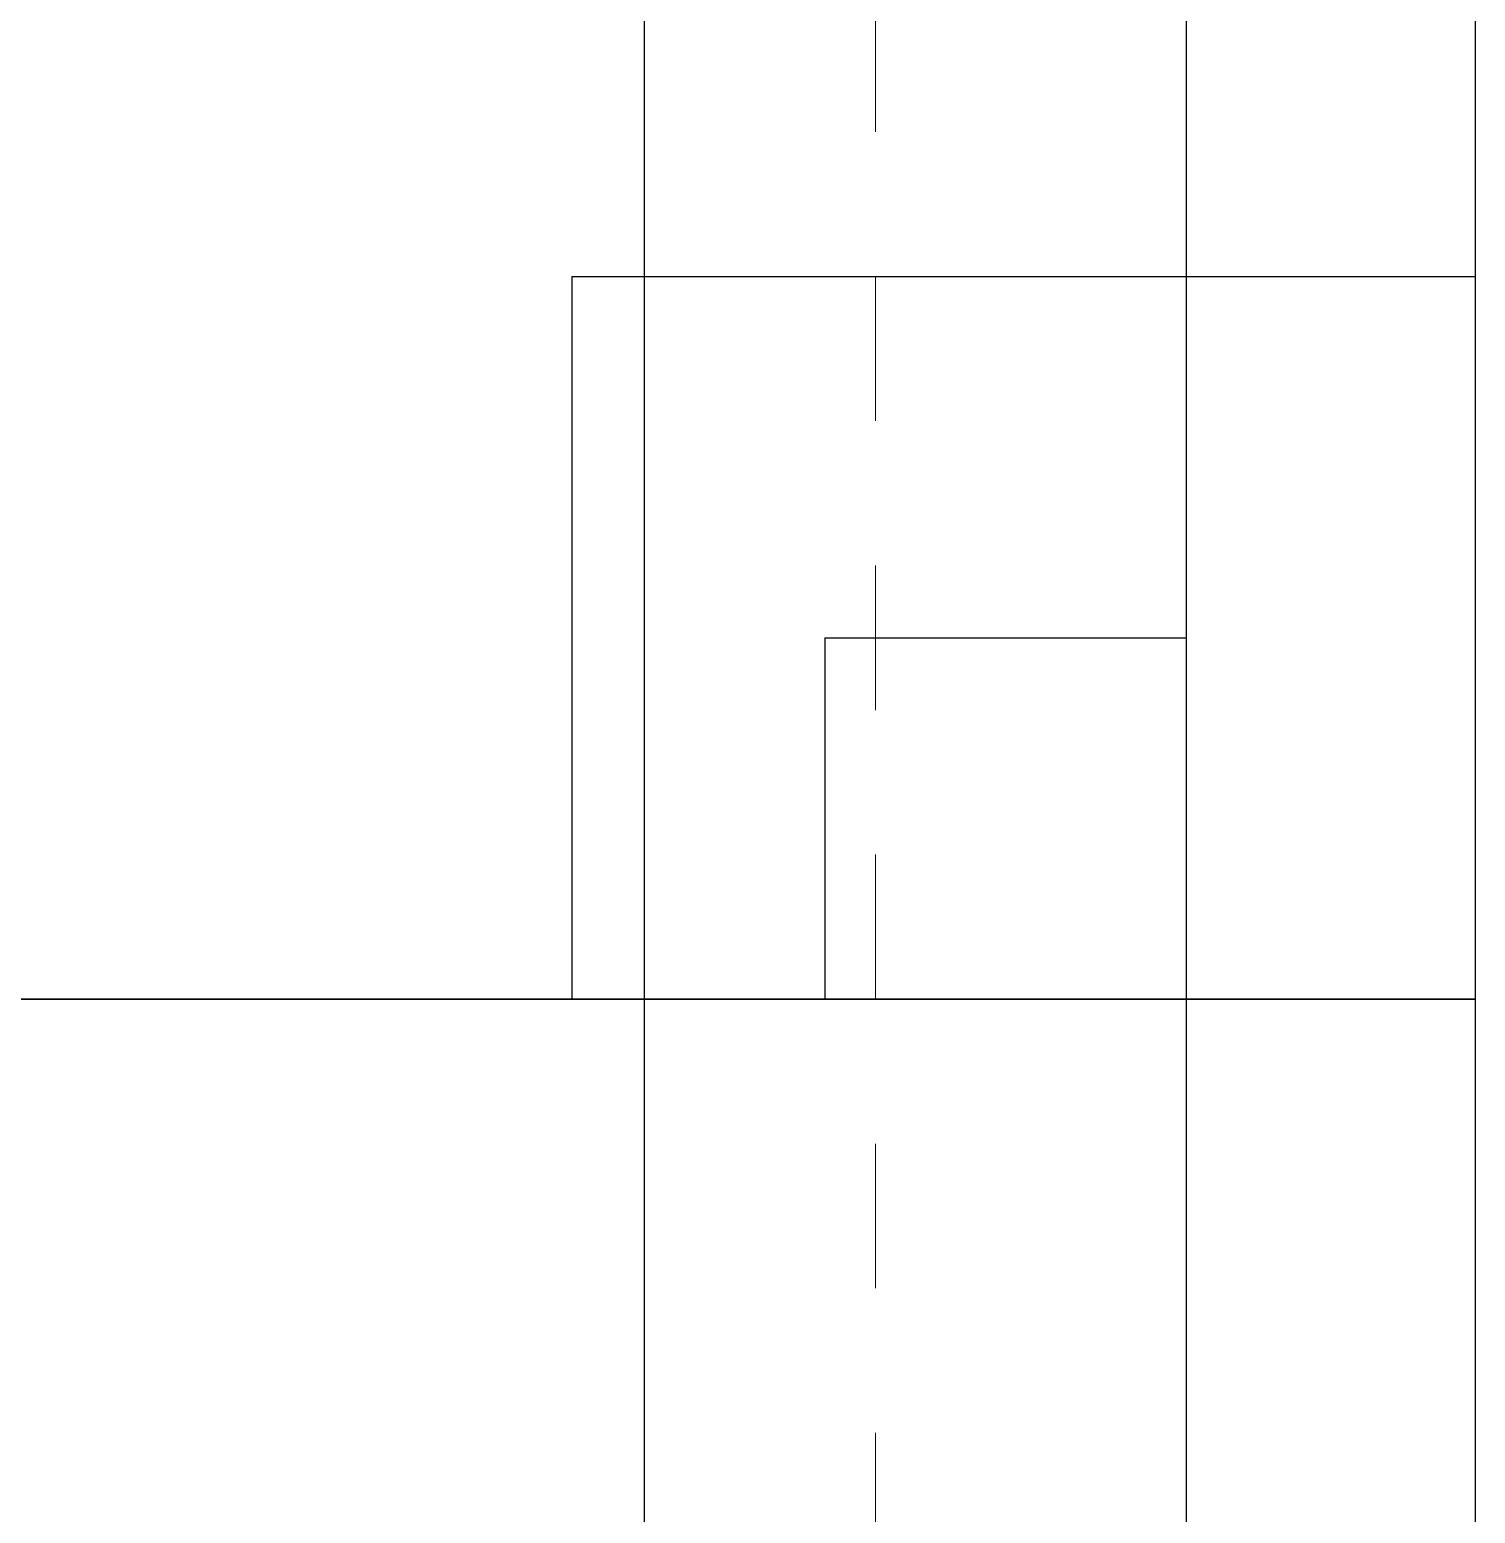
# Model space of a CAD drawing. Header units: inches. Extents: x -91.9 to -8.9, y 167.2 to 248.9.
# Drawn here: x -65.57 to -64.57, y 197.788 to 198.814 of the extents above; entities that cross this region are included whole.
import ezdxf

# ---------------------------------------------------------------- set-up
doc = ezdxf.new("R2010")
doc.units = ezdxf.units.IN
doc.header["$MEASUREMENT"] = 0
doc.linetypes.add('DASHED2', pattern=[0.375, 0.25, -0.125])
doc.linetypes.add('HIDDEN', pattern=[0.375, 0.25, -0.125])
doc.layers.add('A2 Hatch', color=8, linetype='Continuous', lineweight=9)

msp = doc.modelspace()

# ---------------------------------------------------------------- linework, layer by layer
at = {"color": 1}
for p, q in [((-65.1454, 210.6437), (-65.1454, 198.1437)), ((-64.5704, 210.6437), (-64.5704, 198.1437)), ((-64.7704, 210.3937), (-64.7704, 198.1437)), ((-65.1954, 198.6437), (-65.1954, 198.1437)), ((-65.1954, 198.6437), (-64.5704, 198.6437)), ((-65.1954, 198.6437), (-65.1954, 198.1437)), ((-65.1954, 198.6437), (-64.5704, 198.6437)), ((-65.1954, 198.6437), (-65.1954, 198.1437)), ((-65.1954, 198.6437), (-64.5704, 198.6437)), ((-65.1954, 198.6437), (-65.1954, 198.1437)), ((-65.1954, 198.6437), (-64.5704, 198.6437)), ((-65.1954, 198.6437), (-65.1954, 198.1437)), ((-65.1954, 198.6437), (-64.5704, 198.6437)), ((-65.1954, 198.6437), (-65.1954, 198.1437)), ((-65.1954, 198.6437), (-64.5704, 198.6437)), ((-65.1954, 198.6437), (-65.1954, 198.1437)), ((-65.1954, 198.6437), (-64.5704, 198.6437)), ((-65.1954, 198.6437), (-65.1954, 198.1437)), ((-65.1954, 198.6437), (-64.5704, 198.6437)), ((-65.1954, 198.6437), (-65.1954, 198.1437)), ((-65.1954, 198.6437), (-64.5704, 198.6437)), ((-65.1954, 198.6437), (-65.1954, 198.1437)), ((-65.1954, 198.6437), (-64.5704, 198.6437)), ((-65.1954, 198.6437), (-65.1954, 198.1437)), ((-65.1954, 198.6437), (-64.5704, 198.6437)), ((-65.1954, 198.6437), (-65.1954, 198.1437)), ((-65.1954, 198.6437), (-64.5704, 198.6437)), ((-65.1954, 198.6437), (-65.1954, 198.1437)), ((-65.1954, 198.6437), (-64.5704, 198.6437)), ((-65.1954, 198.6437), (-65.1954, 198.1437)), ((-65.1954, 198.6437), (-64.5704, 198.6437)), ((-65.1954, 198.6437), (-65.1954, 198.1437)), ((-65.1954, 198.6437), (-64.5704, 198.6437)), ((-65.1954, 198.6437), (-65.1954, 198.1437)), ((-65.1954, 198.6437), (-64.5704, 198.6437)), ((-65.1954, 198.6437), (-65.1954, 198.1437)), ((-65.1954, 198.6437), (-64.5704, 198.6437)), ((-65.1954, 198.6437), (-65.1954, 198.1437)), ((-65.1954, 198.6437), (-64.5704, 198.6437)), ((-65.1954, 198.6437), (-65.1954, 198.1437)), ((-65.1954, 198.6437), (-64.5704, 198.6437)), ((-65.1954, 198.6437), (-65.1954, 198.1437)), ((-65.1954, 198.6437), (-64.5704, 198.6437)), ((-65.1954, 198.6437), (-65.1954, 198.1437)), ((-65.1954, 198.6437), (-64.5704, 198.6437)), ((-65.1954, 198.6437), (-65.1954, 198.1437)), ((-65.1954, 198.6437), (-64.5704, 198.6437)), ((-65.1954, 198.6437), (-65.1954, 198.1437)), ((-65.1954, 198.6437), (-64.5704, 198.6437)), ((-65.1954, 198.6437), (-65.1954, 198.1437)), ((-65.1954, 198.6437), (-64.5704, 198.6437)), ((-65.1954, 198.6437), (-65.1954, 198.1437)), ((-65.1954, 198.6437), (-64.5704, 198.6437)), ((-65.1954, 198.6437), (-65.1954, 198.1437)), ((-65.1954, 198.6437), (-64.5704, 198.6437)), ((-65.1954, 198.6437), (-65.1954, 198.1437)), ((-65.1954, 198.6437), (-64.5704, 198.6437)), ((-65.1954, 198.6437), (-65.1954, 198.1437)), ((-65.1954, 198.6437), (-64.5704, 198.6437)), ((-65.1954, 198.6437), (-65.1954, 198.1437)), ((-65.1954, 198.6437), (-64.5704, 198.6437)), ((-65.1954, 198.6437), (-65.1954, 198.1437)), ((-65.1954, 198.6437), (-64.5704, 198.6437)), ((-65.1954, 198.6437), (-65.1954, 198.1437)), ((-65.1954, 198.6437), (-64.5704, 198.6437)), ((-65.1954, 198.6437), (-65.1954, 198.1437)), ((-65.1954, 198.6437), (-64.5704, 198.6437)), ((-65.1954, 198.6437), (-65.1954, 198.1437)), ((-65.1954, 198.6437), (-64.5704, 198.6437)), ((-65.1954, 198.6437), (-65.1954, 198.1437)), ((-65.1954, 198.6437), (-64.5704, 198.6437)), ((-65.1954, 198.6437), (-65.1954, 198.1437)), ((-65.1954, 198.6437), (-64.5704, 198.6437)), ((-65.1954, 198.6437), (-65.1954, 198.1437)), ((-65.1954, 198.6437), (-64.5704, 198.6437)), ((-65.1954, 198.6437), (-65.1954, 198.1437)), ((-65.1954, 198.6437), (-64.5704, 198.6437)), ((-65.1954, 198.6437), (-65.1954, 198.1437)), ((-65.1954, 198.6437), (-64.5704, 198.6437)), ((-65.1954, 198.6437), (-65.1954, 198.1437)), ((-65.1954, 198.6437), (-64.5704, 198.6437)), ((-65.1954, 198.6437), (-65.1954, 198.1437)), ((-65.1954, 198.6437), (-64.5704, 198.6437)), ((-65.1954, 198.6437), (-65.1954, 198.1437)), ((-65.1954, 198.6437), (-64.5704, 198.6437)), ((-65.1954, 198.6437), (-65.1954, 198.1437)), ((-65.1954, 198.6437), (-64.5704, 198.6437)), ((-65.1954, 198.6437), (-65.1954, 198.1437)), ((-65.1954, 198.6437), (-64.5704, 198.6437)), ((-65.1954, 198.6437), (-65.1954, 198.1437)), ((-65.1954, 198.6437), (-64.5704, 198.6437)), ((-65.1954, 198.6437), (-65.1954, 198.1437)), ((-65.1954, 198.6437), (-64.5704, 198.6437)), ((-65.1954, 198.6437), (-65.1954, 198.1437)), ((-65.1954, 198.6437), (-64.5704, 198.6437)), ((-65.1954, 198.6437), (-65.1954, 198.1437)), ((-65.1954, 198.6437), (-64.5704, 198.6437)), ((-65.1954, 198.6437), (-65.1954, 198.1437)), ((-65.1954, 198.6437), (-64.5704, 198.6437)), ((-65.1954, 198.6437), (-65.1954, 198.1437)), ((-65.1954, 198.6437), (-64.5704, 198.6437)), ((-65.1954, 198.6437), (-65.1954, 198.1437)), ((-65.1954, 198.6437), (-64.5704, 198.6437)), ((-65.1954, 198.6437), (-65.1954, 198.1437)), ((-65.1954, 198.6437), (-64.5704, 198.6437)), ((-65.1954, 198.6437), (-65.1954, 198.1437)), ((-65.1954, 198.6437), (-64.5704, 198.6437)), ((-65.1954, 198.6437), (-65.1954, 198.1437)), ((-65.1954, 198.6437), (-64.5704, 198.6437)), ((-65.1954, 198.6437), (-65.1954, 198.1437)), ((-65.1954, 198.6437), (-64.5704, 198.6437)), ((-65.1954, 198.6437), (-65.1954, 198.1437)), ((-65.1954, 198.6437), (-64.5704, 198.6437)), ((-65.1954, 198.6437), (-65.1954, 198.1437)), ((-65.1954, 198.6437), (-64.5704, 198.6437)), ((-65.1954, 198.6437), (-65.1954, 198.1437)), ((-65.1954, 198.6437), (-64.5704, 198.6437)), ((-65.1954, 198.6437), (-65.1954, 198.1437)), ((-65.1954, 198.6437), (-64.5704, 198.6437)), ((-65.1954, 198.6437), (-65.1954, 198.1437)), ((-65.1954, 198.6437), (-64.5704, 198.6437)), ((-65.1954, 198.6437), (-65.1954, 198.1437)), ((-65.1954, 198.6437), (-64.5704, 198.6437)), ((-65.1954, 198.6437), (-65.1954, 198.1437)), ((-65.1954, 198.6437), (-64.5704, 198.6437)), ((-65.1954, 198.6437), (-65.1954, 198.1437)), ((-65.1954, 198.6437), (-64.5704, 198.6437)), ((-65.1954, 198.6437), (-65.1954, 198.1437)), ((-65.1954, 198.6437), (-64.5704, 198.6437)), ((-65.1954, 198.6437), (-65.1954, 198.1437)), ((-65.1954, 198.6437), (-64.5704, 198.6437)), ((-65.1454, 198.6437), (-65.1454, 187.238)), ((-64.5704, 198.6437), (-64.5704, 187.433)), ((-65.0204, 198.3937), (-65.0204, 198.1437)), ((-65.0204, 198.3937), (-64.7704, 198.3937)), ((-65.0204, 198.3937), (-65.0204, 198.1437)), ((-65.0204, 198.3937), (-64.7704, 198.3937)), ((-65.0204, 198.3937), (-65.0204, 198.1437)), ((-65.0204, 198.3937), (-64.7704, 198.3937)), ((-65.0204, 198.3937), (-65.0204, 198.1437)), ((-65.0204, 198.3937), (-64.7704, 198.3937)), ((-65.0204, 198.3937), (-65.0204, 198.1437)), ((-65.0204, 198.3937), (-64.7704, 198.3937)), ((-65.0204, 198.3937), (-65.0204, 198.1437)), ((-65.0204, 198.3937), (-64.7704, 198.3937)), ((-65.0204, 198.3937), (-65.0204, 198.1437)), ((-65.0204, 198.3937), (-64.7704, 198.3937)), ((-65.0204, 198.3937), (-65.0204, 198.1437)), ((-65.0204, 198.3937), (-64.7704, 198.3937)), ((-65.0204, 198.3937), (-65.0204, 198.1437)), ((-65.0204, 198.3937), (-64.7704, 198.3937)), ((-65.0204, 198.3937), (-65.0204, 198.1437)), ((-65.0204, 198.3937), (-64.7704, 198.3937)), ((-65.0204, 198.3937), (-65.0204, 198.1437)), ((-65.0204, 198.3937), (-64.7704, 198.3937)), ((-65.0204, 198.3937), (-65.0204, 198.1437)), ((-65.0204, 198.3937), (-64.7704, 198.3937)), ((-65.0204, 198.3937), (-65.0204, 198.1437)), ((-65.0204, 198.3937), (-64.7704, 198.3937)), ((-65.0204, 198.3937), (-65.0204, 198.1437)), ((-65.0204, 198.3937), (-64.7704, 198.3937)), ((-65.0204, 198.3937), (-65.0204, 198.1437)), ((-65.0204, 198.3937), (-64.7704, 198.3937)), ((-65.0204, 198.3937), (-65.0204, 198.1437)), ((-65.0204, 198.3937), (-64.7704, 198.3937)), ((-65.0204, 198.3937), (-65.0204, 198.1437)), ((-65.0204, 198.3937), (-64.7704, 198.3937)), ((-65.0204, 198.3937), (-65.0204, 198.1437)), ((-65.0204, 198.3937), (-64.7704, 198.3937)), ((-65.0204, 198.3937), (-65.0204, 198.1437)), ((-65.0204, 198.3937), (-64.7704, 198.3937)), ((-65.0204, 198.3937), (-65.0204, 198.1437)), ((-65.0204, 198.3937), (-64.7704, 198.3937)), ((-65.0204, 198.3937), (-65.0204, 198.1437)), ((-65.0204, 198.3937), (-64.7704, 198.3937)), ((-65.0204, 198.3937), (-65.0204, 198.1437)), ((-65.0204, 198.3937), (-64.7704, 198.3937)), ((-65.0204, 198.3937), (-65.0204, 198.1437)), ((-65.0204, 198.3937), (-64.7704, 198.3937)), ((-65.0204, 198.3937), (-65.0204, 198.1437)), ((-65.0204, 198.3937), (-64.7704, 198.3937)), ((-65.0204, 198.3937), (-65.0204, 198.1437)), ((-65.0204, 198.3937), (-64.7704, 198.3937)), ((-65.0204, 198.3937), (-65.0204, 198.1437)), ((-65.0204, 198.3937), (-64.7704, 198.3937)), ((-65.0204, 198.3937), (-65.0204, 198.1437)), ((-65.0204, 198.3937), (-64.7704, 198.3937)), ((-65.0204, 198.3937), (-65.0204, 198.1437)), ((-65.0204, 198.3937), (-64.7704, 198.3937)), ((-65.0204, 198.3937), (-65.0204, 198.1437)), ((-65.0204, 198.3937), (-64.7704, 198.3937)), ((-65.0204, 198.3937), (-65.0204, 198.1437)), ((-65.0204, 198.3937), (-64.7704, 198.3937)), ((-65.0204, 198.3937), (-65.0204, 198.1437)), ((-65.0204, 198.3937), (-64.7704, 198.3937)), ((-65.0204, 198.3937), (-65.0204, 198.1437)), ((-65.0204, 198.3937), (-64.7704, 198.3937)), ((-65.0204, 198.3937), (-65.0204, 198.1437)), ((-65.0204, 198.3937), (-64.7704, 198.3937)), ((-65.0204, 198.3937), (-65.0204, 198.1437)), ((-65.0204, 198.3937), (-64.7704, 198.3937)), ((-65.0204, 198.3937), (-65.0204, 198.1437)), ((-65.0204, 198.3937), (-64.7704, 198.3937)), ((-65.0204, 198.3937), (-65.0204, 198.1437)), ((-65.0204, 198.3937), (-64.7704, 198.3937)), ((-65.0204, 198.3937), (-65.0204, 198.1437)), ((-65.0204, 198.3937), (-64.7704, 198.3937)), ((-65.0204, 198.3937), (-65.0204, 198.1437)), ((-65.0204, 198.3937), (-64.7704, 198.3937)), ((-65.0204, 198.3937), (-65.0204, 198.1437)), ((-65.0204, 198.3937), (-64.7704, 198.3937)), ((-65.0204, 198.3937), (-65.0204, 198.1437)), ((-65.0204, 198.3937), (-64.7704, 198.3937)), ((-65.0204, 198.3937), (-65.0204, 198.1437)), ((-65.0204, 198.3937), (-64.7704, 198.3937)), ((-65.0204, 198.3937), (-65.0204, 198.1437)), ((-65.0204, 198.3937), (-64.7704, 198.3937)), ((-65.0204, 198.3937), (-65.0204, 198.1437)), ((-65.0204, 198.3937), (-64.7704, 198.3937)), ((-65.0204, 198.3937), (-65.0204, 198.1437)), ((-65.0204, 198.3937), (-64.7704, 198.3937)), ((-65.0204, 198.3937), (-65.0204, 198.1437)), ((-65.0204, 198.3937), (-64.7704, 198.3937)), ((-65.0204, 198.3937), (-65.0204, 198.1437)), ((-65.0204, 198.3937), (-64.7704, 198.3937)), ((-65.0204, 198.3937), (-65.0204, 198.1437)), ((-65.0204, 198.3937), (-64.7704, 198.3937)), ((-65.0204, 198.3937), (-65.0204, 198.1437)), ((-65.0204, 198.3937), (-64.7704, 198.3937)), ((-65.0204, 198.3937), (-65.0204, 198.1437)), ((-65.0204, 198.3937), (-64.7704, 198.3937)), ((-65.0204, 198.3937), (-65.0204, 198.1437)), ((-65.0204, 198.3937), (-64.7704, 198.3937)), ((-65.0204, 198.3937), (-65.0204, 198.1437)), ((-65.0204, 198.3937), (-64.7704, 198.3937)), ((-65.0204, 198.3937), (-65.0204, 198.1437)), ((-65.0204, 198.3937), (-64.7704, 198.3937)), ((-65.0204, 198.3937), (-65.0204, 198.1437)), ((-65.0204, 198.3937), (-64.7704, 198.3937)), ((-65.0204, 198.3937), (-65.0204, 198.1437)), ((-65.0204, 198.3937), (-64.7704, 198.3937)), ((-65.0204, 198.3937), (-65.0204, 198.1437)), ((-65.0204, 198.3937), (-64.7704, 198.3937)), ((-65.0204, 198.3937), (-65.0204, 198.1437)), ((-65.0204, 198.3937), (-64.7704, 198.3937)), ((-65.0204, 198.3937), (-65.0204, 198.1437)), ((-65.0204, 198.3937), (-64.7704, 198.3937)), ((-65.0204, 198.3937), (-65.0204, 198.1437)), ((-65.0204, 198.3937), (-64.7704, 198.3937)), ((-65.0204, 198.3937), (-65.0204, 198.1437)), ((-65.0204, 198.3937), (-64.7704, 198.3937)), ((-65.0204, 198.3937), (-65.0204, 198.1437)), ((-65.0204, 198.3937), (-64.7704, 198.3937)), ((-65.0204, 198.3937), (-65.0204, 198.1437)), ((-65.0204, 198.3937), (-64.7704, 198.3937)), ((-65.0204, 198.3937), (-65.0204, 198.1437)), ((-65.0204, 198.3937), (-64.7704, 198.3937)), ((-65.0204, 198.3937), (-65.0204, 198.1437)), ((-65.0204, 198.3937), (-64.7704, 198.3937)), ((-65.0204, 198.3937), (-65.0204, 198.1437)), ((-65.0204, 198.3937), (-64.7704, 198.3937)), ((-64.7704, 198.3937), (-64.7704, 187.3651)), ((-66.5704, 198.1437), (-64.5704, 198.1437)), ((-66.5704, 198.1437), (-65.0204, 198.1437)), ((-66.5704, 198.1437), (-64.5704, 198.1437)), ((-66.5704, 198.1437), (-64.5704, 198.1437)), ((-66.5704, 198.1437), (-65.0204, 198.1437)), ((-66.5704, 198.1437), (-64.5704, 198.1437)), ((-66.5704, 198.1437), (-64.5704, 198.1437)), ((-66.5704, 198.1437), (-64.5704, 198.1437)), ((-66.5704, 198.1437), (-65.0204, 198.1437)), ((-66.5704, 198.1437), (-64.5704, 198.1437)), ((-66.5704, 198.1437), (-64.5704, 198.1437)), ((-66.5704, 198.1437), (-65.0204, 198.1437)), ((-66.5704, 198.1437), (-64.5704, 198.1437)), ((-66.5704, 198.1437), (-64.5704, 198.1437)), ((-66.5704, 198.1437), (-64.5704, 198.1437)), ((-66.5704, 198.1437), (-65.0204, 198.1437)), ((-66.5704, 198.1437), (-64.5704, 198.1437)), ((-66.5704, 198.1437), (-64.5704, 198.1437)), ((-66.5704, 198.1437), (-65.0204, 198.1437)), ((-66.5704, 198.1437), (-64.5704, 198.1437)), ((-66.5704, 198.1437), (-64.5704, 198.1437)), ((-66.5704, 198.1437), (-64.5704, 198.1437)), ((-66.5704, 198.1437), (-65.0204, 198.1437)), ((-66.5704, 198.1437), (-64.5704, 198.1437)), ((-66.5704, 198.1437), (-64.5704, 198.1437)), ((-66.5704, 198.1437), (-65.0204, 198.1437)), ((-66.5704, 198.1437), (-64.5704, 198.1437)), ((-66.5704, 198.1437), (-64.5704, 198.1437)), ((-66.5704, 198.1437), (-64.5704, 198.1437)), ((-66.5704, 198.1437), (-65.0204, 198.1437)), ((-66.5704, 198.1437), (-64.5704, 198.1437)), ((-66.5704, 198.1437), (-64.5704, 198.1437)), ((-66.5704, 198.1437), (-65.0204, 198.1437)), ((-66.5704, 198.1437), (-64.5704, 198.1437)), ((-66.5704, 198.1437), (-64.5704, 198.1437)), ((-66.5704, 198.1437), (-64.5704, 198.1437)), ((-66.5704, 198.1437), (-65.0204, 198.1437)), ((-66.5704, 198.1437), (-64.5704, 198.1437)), ((-66.5704, 198.1437), (-64.5704, 198.1437)), ((-66.5704, 198.1437), (-65.0204, 198.1437)), ((-66.5704, 198.1437), (-64.5704, 198.1437)), ((-66.5704, 198.1437), (-64.5704, 198.1437)), ((-66.5704, 198.1437), (-64.5704, 198.1437)), ((-66.5704, 198.1437), (-65.0204, 198.1437)), ((-66.5704, 198.1437), (-64.5704, 198.1437)), ((-66.5704, 198.1437), (-64.5704, 198.1437)), ((-66.5704, 198.1437), (-65.0204, 198.1437)), ((-66.5704, 198.1437), (-64.5704, 198.1437)), ((-66.5704, 198.1437), (-64.5704, 198.1437)), ((-66.5704, 198.1437), (-64.5704, 198.1437)), ((-66.5704, 198.1437), (-65.0204, 198.1437)), ((-66.5704, 198.1437), (-64.5704, 198.1437)), ((-66.5704, 198.1437), (-64.5704, 198.1437)), ((-66.5704, 198.1437), (-65.0204, 198.1437)), ((-66.5704, 198.1437), (-64.5704, 198.1437)), ((-66.5704, 198.1437), (-64.5704, 198.1437)), ((-66.5704, 198.1437), (-64.5704, 198.1437)), ((-66.5704, 198.1437), (-65.0204, 198.1437)), ((-66.5704, 198.1437), (-64.5704, 198.1437)), ((-66.5704, 198.1437), (-64.5704, 198.1437)), ((-66.5704, 198.1437), (-65.0204, 198.1437)), ((-66.5704, 198.1437), (-64.5704, 198.1437)), ((-66.5704, 198.1437), (-64.5704, 198.1437)), ((-66.5704, 198.1437), (-64.5704, 198.1437)), ((-66.5704, 198.1437), (-65.0204, 198.1437)), ((-66.5704, 198.1437), (-64.5704, 198.1437)), ((-66.5704, 198.1437), (-64.5704, 198.1437)), ((-66.5704, 198.1437), (-65.0204, 198.1437)), ((-66.5704, 198.1437), (-64.5704, 198.1437)), ((-66.5704, 198.1437), (-64.5704, 198.1437)), ((-66.5704, 198.1437), (-64.5704, 198.1437)), ((-66.5704, 198.1437), (-65.0204, 198.1437)), ((-66.5704, 198.1437), (-64.5704, 198.1437)), ((-66.5704, 198.1437), (-64.5704, 198.1437)), ((-66.5704, 198.1437), (-65.0204, 198.1437)), ((-66.5704, 198.1437), (-64.5704, 198.1437)), ((-66.5704, 198.1437), (-64.5704, 198.1437)), ((-66.5704, 198.1437), (-64.5704, 198.1437)), ((-66.5704, 198.1437), (-65.0204, 198.1437)), ((-66.5704, 198.1437), (-64.5704, 198.1437)), ((-66.5704, 198.1437), (-64.5704, 198.1437)), ((-66.5704, 198.1437), (-65.0204, 198.1437)), ((-66.5704, 198.1437), (-64.5704, 198.1437)), ((-66.5704, 198.1437), (-64.5704, 198.1437)), ((-66.5704, 198.1437), (-64.5704, 198.1437)), ((-66.5704, 198.1437), (-65.0204, 198.1437)), ((-66.5704, 198.1437), (-64.5704, 198.1437)), ((-66.5704, 198.1437), (-64.5704, 198.1437)), ((-66.5704, 198.1437), (-65.0204, 198.1437)), ((-66.5704, 198.1437), (-64.5704, 198.1437)), ((-66.5704, 198.1437), (-64.5704, 198.1437)), ((-66.5704, 198.1437), (-64.5704, 198.1437)), ((-66.5704, 198.1437), (-65.0204, 198.1437)), ((-66.5704, 198.1437), (-64.5704, 198.1437)), ((-66.5704, 198.1437), (-64.5704, 198.1437)), ((-66.5704, 198.1437), (-65.0204, 198.1437)), ((-66.5704, 198.1437), (-64.5704, 198.1437)), ((-66.5704, 198.1437), (-64.5704, 198.1437)), ((-66.5704, 198.1437), (-64.5704, 198.1437)), ((-66.5704, 198.1437), (-65.0204, 198.1437)), ((-66.5704, 198.1437), (-64.5704, 198.1437)), ((-66.5704, 198.1437), (-64.5704, 198.1437)), ((-66.5704, 198.1437), (-65.0204, 198.1437)), ((-66.5704, 198.1437), (-64.5704, 198.1437)), ((-66.5704, 198.1437), (-64.5704, 198.1437)), ((-66.5704, 198.1437), (-64.5704, 198.1437)), ((-66.5704, 198.1437), (-65.0204, 198.1437)), ((-66.5704, 198.1437), (-64.5704, 198.1437)), ((-66.5704, 198.1437), (-64.5704, 198.1437)), ((-66.5704, 198.1437), (-65.0204, 198.1437)), ((-66.5704, 198.1437), (-64.5704, 198.1437)), ((-66.5704, 198.1437), (-64.5704, 198.1437)), ((-66.5704, 198.1437), (-64.5704, 198.1437)), ((-66.5704, 198.1437), (-65.0204, 198.1437)), ((-66.5704, 198.1437), (-64.5704, 198.1437)), ((-66.5704, 198.1437), (-64.5704, 198.1437)), ((-66.5704, 198.1437), (-65.0204, 198.1437)), ((-66.5704, 198.1437), (-64.5704, 198.1437)), ((-66.5704, 198.1437), (-64.5704, 198.1437)), ((-66.5704, 198.1437), (-64.5704, 198.1437)), ((-66.5704, 198.1437), (-65.0204, 198.1437)), ((-66.5704, 198.1437), (-64.5704, 198.1437)), ((-66.5704, 198.1437), (-64.5704, 198.1437)), ((-66.5704, 198.1437), (-65.0204, 198.1437)), ((-66.5704, 198.1437), (-64.5704, 198.1437)), ((-66.5704, 198.1437), (-64.5704, 198.1437)), ((-66.5704, 198.1437), (-64.5704, 198.1437)), ((-66.5704, 198.1437), (-65.0204, 198.1437)), ((-66.5704, 198.1437), (-64.5704, 198.1437)), ((-66.5704, 198.1437), (-64.5704, 198.1437)), ((-66.5704, 198.1437), (-65.0204, 198.1437)), ((-66.5704, 198.1437), (-64.5704, 198.1437)), ((-66.5704, 198.1437), (-64.5704, 198.1437)), ((-66.5704, 198.1437), (-64.5704, 198.1437)), ((-66.5704, 198.1437), (-65.0204, 198.1437)), ((-66.5704, 198.1437), (-64.5704, 198.1437)), ((-66.5704, 198.1437), (-64.5704, 198.1437)), ((-66.5704, 198.1437), (-65.0204, 198.1437)), ((-66.5704, 198.1437), (-64.5704, 198.1437)), ((-66.5704, 198.1437), (-64.5704, 198.1437)), ((-66.5704, 198.1437), (-64.5704, 198.1437)), ((-66.5704, 198.1437), (-65.0204, 198.1437)), ((-66.5704, 198.1437), (-64.5704, 198.1437)), ((-66.5704, 198.1437), (-64.5704, 198.1437)), ((-66.5704, 198.1437), (-65.0204, 198.1437)), ((-66.5704, 198.1437), (-64.5704, 198.1437)), ((-66.5704, 198.1437), (-64.5704, 198.1437)), ((-66.5704, 198.1437), (-64.5704, 198.1437)), ((-66.5704, 198.1437), (-65.0204, 198.1437)), ((-66.5704, 198.1437), (-64.5704, 198.1437)), ((-66.5704, 198.1437), (-64.5704, 198.1437)), ((-66.5704, 198.1437), (-65.0204, 198.1437)), ((-66.5704, 198.1437), (-64.5704, 198.1437)), ((-66.5704, 198.1437), (-64.5704, 198.1437)), ((-66.5704, 198.1437), (-64.5704, 198.1437)), ((-66.5704, 198.1437), (-65.0204, 198.1437)), ((-66.5704, 198.1437), (-64.5704, 198.1437)), ((-66.5704, 198.1437), (-64.5704, 198.1437)), ((-66.5704, 198.1437), (-65.0204, 198.1437)), ((-66.5704, 198.1437), (-64.5704, 198.1437)), ((-66.5704, 198.1437), (-64.5704, 198.1437)), ((-66.5704, 198.1437), (-64.5704, 198.1437)), ((-66.5704, 198.1437), (-65.0204, 198.1437)), ((-66.5704, 198.1437), (-64.5704, 198.1437)), ((-66.5704, 198.1437), (-64.5704, 198.1437)), ((-66.5704, 198.1437), (-65.0204, 198.1437)), ((-66.5704, 198.1437), (-64.5704, 198.1437)), ((-66.5704, 198.1437), (-64.5704, 198.1437)), ((-66.5704, 198.1437), (-64.5704, 198.1437)), ((-66.5704, 198.1437), (-65.0204, 198.1437)), ((-66.5704, 198.1437), (-64.5704, 198.1437)), ((-66.5704, 198.1437), (-64.5704, 198.1437)), ((-66.5704, 198.1437), (-65.0204, 198.1437)), ((-66.5704, 198.1437), (-64.5704, 198.1437)), ((-66.5704, 198.1437), (-64.5704, 198.1437)), ((-66.5704, 198.1437), (-64.5704, 198.1437)), ((-66.5704, 198.1437), (-65.0204, 198.1437)), ((-66.5704, 198.1437), (-64.5704, 198.1437)), ((-66.5704, 198.1437), (-64.5704, 198.1437)), ((-66.5704, 198.1437), (-65.0204, 198.1437)), ((-66.5704, 198.1437), (-64.5704, 198.1437)), ((-66.5704, 198.1437), (-64.5704, 198.1437)), ((-66.5704, 198.1437), (-64.5704, 198.1437)), ((-66.5704, 198.1437), (-65.0204, 198.1437)), ((-66.5704, 198.1437), (-64.5704, 198.1437)), ((-66.5704, 198.1437), (-64.5704, 198.1437)), ((-66.5704, 198.1437), (-65.0204, 198.1437)), ((-66.5704, 198.1437), (-64.5704, 198.1437)), ((-66.5704, 198.1437), (-64.5704, 198.1437)), ((-66.5704, 198.1437), (-64.5704, 198.1437)), ((-66.5704, 198.1437), (-65.0204, 198.1437)), ((-66.5704, 198.1437), (-64.5704, 198.1437)), ((-66.5704, 198.1437), (-64.5704, 198.1437)), ((-66.5704, 198.1437), (-65.0204, 198.1437)), ((-66.5704, 198.1437), (-64.5704, 198.1437)), ((-66.5704, 198.1437), (-64.5704, 198.1437)), ((-66.5704, 198.1437), (-64.5704, 198.1437)), ((-66.5704, 198.1437), (-65.0204, 198.1437)), ((-66.5704, 198.1437), (-64.5704, 198.1437)), ((-66.5704, 198.1437), (-64.5704, 198.1437)), ((-66.5704, 198.1437), (-65.0204, 198.1437)), ((-66.5704, 198.1437), (-64.5704, 198.1437)), ((-66.5704, 198.1437), (-64.5704, 198.1437)), ((-66.5704, 198.1437), (-64.5704, 198.1437)), ((-66.5704, 198.1437), (-65.0204, 198.1437)), ((-66.5704, 198.1437), (-64.5704, 198.1437)), ((-66.5704, 198.1437), (-64.5704, 198.1437)), ((-66.5704, 198.1437), (-65.0204, 198.1437)), ((-66.5704, 198.1437), (-64.5704, 198.1437)), ((-66.5704, 198.1437), (-64.5704, 198.1437)), ((-66.5704, 198.1437), (-64.5704, 198.1437)), ((-66.5704, 198.1437), (-65.0204, 198.1437)), ((-66.5704, 198.1437), (-64.5704, 198.1437)), ((-66.5704, 198.1437), (-64.5704, 198.1437)), ((-66.5704, 198.1437), (-65.0204, 198.1437)), ((-66.5704, 198.1437), (-64.5704, 198.1437)), ((-66.5704, 198.1437), (-64.5704, 198.1437)), ((-66.5704, 198.1437), (-64.5704, 198.1437)), ((-66.5704, 198.1437), (-65.0204, 198.1437)), ((-66.5704, 198.1437), (-64.5704, 198.1437)), ((-66.5704, 198.1437), (-64.5704, 198.1437)), ((-66.5704, 198.1437), (-65.0204, 198.1437)), ((-66.5704, 198.1437), (-64.5704, 198.1437)), ((-66.5704, 198.1437), (-64.5704, 198.1437)), ((-65.1454, 198.1437), (-65.6454, 198.1437)), ((-65.1454, 198.1437), (-65.6454, 198.1437)), ((-65.1454, 198.1437), (-65.6454, 198.1437)), ((-65.1454, 198.1437), (-65.6454, 198.1437)), ((-65.1454, 198.1437), (-65.6454, 198.1437)), ((-65.1454, 198.1437), (-65.6454, 198.1437)), ((-65.1454, 198.1437), (-65.6454, 198.1437)), ((-65.1454, 198.1437), (-65.6454, 198.1437)), ((-65.1454, 198.1437), (-65.6454, 198.1437)), ((-65.1454, 198.1437), (-65.6454, 198.1437)), ((-65.1454, 198.1437), (-65.6454, 198.1437)), ((-65.1454, 198.1437), (-65.6454, 198.1437)), ((-65.1454, 198.1437), (-65.6454, 198.1437)), ((-65.1454, 198.1437), (-65.6454, 198.1437)), ((-65.1454, 198.1437), (-65.6454, 198.1437)), ((-65.1454, 198.1437), (-65.6454, 198.1437)), ((-65.1454, 198.1437), (-65.6454, 198.1437)), ((-65.1454, 198.1437), (-65.6454, 198.1437)), ((-65.1454, 198.1437), (-65.6454, 198.1437)), ((-65.1454, 198.1437), (-65.6454, 198.1437)), ((-65.1454, 198.1437), (-65.6454, 198.1437)), ((-65.1454, 198.1437), (-65.6454, 198.1437)), ((-65.1454, 198.1437), (-65.6454, 198.1437)), ((-65.1454, 198.1437), (-65.6454, 198.1437)), ((-65.1454, 198.1437), (-65.6454, 198.1437)), ((-65.1454, 198.1437), (-65.6454, 198.1437)), ((-65.1454, 198.1437), (-65.6454, 198.1437)), ((-65.1454, 198.1437), (-65.6454, 198.1437)), ((-65.1454, 198.1437), (-65.6454, 198.1437)), ((-65.1454, 198.1437), (-65.6454, 198.1437)), ((-65.1454, 198.1437), (-65.6454, 198.1437)), ((-65.1454, 198.1437), (-65.6454, 198.1437)), ((-65.1454, 198.1437), (-65.6454, 198.1437)), ((-65.1454, 198.1437), (-65.6454, 198.1437)), ((-65.1454, 198.1437), (-65.6454, 198.1437)), ((-65.1454, 198.1437), (-65.6454, 198.1437)), ((-65.1454, 198.1437), (-65.6454, 198.1437)), ((-65.1454, 198.1437), (-65.6454, 198.1437)), ((-65.1454, 198.1437), (-65.6454, 198.1437)), ((-65.1454, 198.1437), (-65.6454, 198.1437)), ((-65.1454, 198.1437), (-65.6454, 198.1437)), ((-65.1454, 198.1437), (-65.6454, 198.1437)), ((-65.1454, 198.1437), (-65.6454, 198.1437)), ((-65.1454, 198.1437), (-65.6454, 198.1437)), ((-65.1454, 198.1437), (-65.6454, 198.1437)), ((-65.1454, 198.1437), (-65.6454, 198.1437)), ((-65.1454, 198.1437), (-65.6454, 198.1437)), ((-65.1454, 198.1437), (-65.6454, 198.1437)), ((-65.1454, 198.1437), (-65.6454, 198.1437)), ((-65.1454, 198.1437), (-65.6454, 198.1437)), ((-65.1454, 198.1437), (-65.6454, 198.1437)), ((-65.1454, 198.1437), (-65.6454, 198.1437)), ((-65.1454, 198.1437), (-65.6454, 198.1437)), ((-65.1454, 198.1437), (-65.6454, 198.1437)), ((-65.1454, 198.1437), (-65.6454, 198.1437)), ((-65.1454, 198.1437), (-65.6454, 198.1437)), ((-65.1454, 198.1437), (-65.6454, 198.1437)), ((-65.1454, 198.1437), (-65.6454, 198.1437)), ((-65.1454, 198.1437), (-65.6454, 198.1437)), ((-65.1454, 198.1437), (-65.6454, 198.1437)), ((-65.1454, 198.1437), (-65.6454, 198.1437)), ((-65.1454, 198.1437), (-65.6454, 198.1437)), ((-65.1454, 198.1437), (-65.6454, 198.1437)), ((-65.1454, 198.1437), (-65.6454, 198.1437)), ((-64.7704, 198.1437), (-64.5704, 198.1437)), ((-64.7704, 198.1437), (-64.5704, 198.1437)), ((-64.7704, 198.1437), (-64.5704, 198.1437)), ((-64.7704, 198.1437), (-64.5704, 198.1437)), ((-64.7704, 198.1437), (-64.5704, 198.1437)), ((-64.7704, 198.1437), (-64.5704, 198.1437)), ((-64.7704, 198.1437), (-64.5704, 198.1437)), ((-64.7704, 198.1437), (-64.5704, 198.1437)), ((-64.7704, 198.1437), (-64.5704, 198.1437)), ((-64.7704, 198.1437), (-64.5704, 198.1437)), ((-64.7704, 198.1437), (-64.5704, 198.1437)), ((-64.7704, 198.1437), (-64.5704, 198.1437)), ((-64.7704, 198.1437), (-64.5704, 198.1437)), ((-64.7704, 198.1437), (-64.5704, 198.1437)), ((-64.7704, 198.1437), (-64.5704, 198.1437)), ((-64.7704, 198.1437), (-64.5704, 198.1437)), ((-64.7704, 198.1437), (-64.5704, 198.1437)), ((-64.7704, 198.1437), (-64.5704, 198.1437)), ((-64.7704, 198.1437), (-64.5704, 198.1437)), ((-64.7704, 198.1437), (-64.5704, 198.1437)), ((-64.7704, 198.1437), (-64.5704, 198.1437)), ((-64.7704, 198.1437), (-64.5704, 198.1437)), ((-64.7704, 198.1437), (-64.5704, 198.1437)), ((-64.7704, 198.1437), (-64.5704, 198.1437)), ((-64.7704, 198.1437), (-64.5704, 198.1437)), ((-64.7704, 198.1437), (-64.5704, 198.1437)), ((-64.7704, 198.1437), (-64.5704, 198.1437)), ((-64.7704, 198.1437), (-64.5704, 198.1437)), ((-64.7704, 198.1437), (-64.5704, 198.1437)), ((-64.7704, 198.1437), (-64.5704, 198.1437)), ((-64.7704, 198.1437), (-64.5704, 198.1437)), ((-64.7704, 198.1437), (-64.5704, 198.1437)), ((-64.7704, 198.1437), (-64.5704, 198.1437)), ((-64.7704, 198.1437), (-64.5704, 198.1437)), ((-64.7704, 198.1437), (-64.5704, 198.1437)), ((-64.7704, 198.1437), (-64.5704, 198.1437)), ((-64.7704, 198.1437), (-64.5704, 198.1437)), ((-64.7704, 198.1437), (-64.5704, 198.1437)), ((-64.7704, 198.1437), (-64.5704, 198.1437)), ((-64.7704, 198.1437), (-64.5704, 198.1437)), ((-64.7704, 198.1437), (-64.5704, 198.1437)), ((-64.7704, 198.1437), (-64.5704, 198.1437)), ((-64.7704, 198.1437), (-64.5704, 198.1437)), ((-64.7704, 198.1437), (-64.5704, 198.1437)), ((-64.7704, 198.1437), (-64.5704, 198.1437)), ((-64.7704, 198.1437), (-64.5704, 198.1437)), ((-64.7704, 198.1437), (-64.5704, 198.1437)), ((-64.7704, 198.1437), (-64.5704, 198.1437)), ((-64.7704, 198.1437), (-64.5704, 198.1437)), ((-64.7704, 198.1437), (-64.5704, 198.1437)), ((-64.7704, 198.1437), (-64.5704, 198.1437)), ((-64.7704, 198.1437), (-64.5704, 198.1437)), ((-64.7704, 198.1437), (-64.5704, 198.1437)), ((-64.7704, 198.1437), (-64.5704, 198.1437)), ((-64.7704, 198.1437), (-64.5704, 198.1437)), ((-64.7704, 198.1437), (-64.5704, 198.1437)), ((-64.7704, 198.1437), (-64.5704, 198.1437)), ((-64.7704, 198.1437), (-64.5704, 198.1437)), ((-64.7704, 198.1437), (-64.5704, 198.1437)), ((-64.7704, 198.1437), (-64.5704, 198.1437)), ((-64.7704, 198.1437), (-64.5704, 198.1437)), ((-64.7704, 198.1437), (-64.5704, 198.1437)), ((-64.7704, 198.1437), (-64.5704, 198.1437)), ((-64.7704, 198.1437), (-64.5704, 198.1437))]:
    msp.add_line(p, q, dxfattribs=at)
at = {"color": 1, "linetype": 'HIDDEN', "ltscale": 0.02}
for q in [(-65.1954, 198.1437), (-64.5704, 198.6437), (-65.1954, 198.1437), (-64.5704, 198.6437), (-65.1954, 198.1437), (-64.5704, 198.6437), (-65.1954, 198.1437), (-64.5704, 198.6437), (-65.1954, 198.1437), (-64.5704, 198.6437), (-65.1954, 198.1437), (-64.5704, 198.6437), (-65.1954, 198.1437), (-64.5704, 198.6437), (-65.1954, 198.1437), (-64.5704, 198.6437), (-65.1954, 198.1437), (-64.5704, 198.6437), (-65.1954, 198.1437), (-64.5704, 198.6437), (-65.1954, 198.1437), (-64.5704, 198.6437), (-65.1954, 198.1437), (-64.5704, 198.6437), (-65.1954, 198.1437), (-64.5704, 198.6437), (-65.1954, 198.1437), (-64.5704, 198.6437), (-65.1954, 198.1437), (-64.5704, 198.6437), (-65.1954, 198.1437), (-64.5704, 198.6437), (-65.1954, 198.1437), (-64.5704, 198.6437), (-65.1954, 198.1437), (-64.5704, 198.6437), (-65.1954, 198.1437), (-64.5704, 198.6437), (-65.1954, 198.1437), (-64.5704, 198.6437), (-65.1954, 198.1437), (-64.5704, 198.6437), (-65.1954, 198.1437), (-64.5704, 198.6437), (-65.1954, 198.1437), (-64.5704, 198.6437), (-65.1954, 198.1437), (-64.5704, 198.6437), (-65.1954, 198.1437), (-64.5704, 198.6437), (-65.1954, 198.1437), (-64.5704, 198.6437), (-65.1954, 198.1437), (-64.5704, 198.6437), (-65.1954, 198.1437), (-64.5704, 198.6437), (-65.1954, 198.1437), (-64.5704, 198.6437), (-65.1954, 198.1437), (-64.5704, 198.6437), (-65.1954, 198.1437), (-64.5704, 198.6437), (-65.1954, 198.1437), (-64.5704, 198.6437), (-65.1954, 198.1437), (-64.5704, 198.6437), (-65.1954, 198.1437), (-64.5704, 198.6437), (-65.1954, 198.1437), (-64.5704, 198.6437), (-65.1954, 198.1437), (-64.5704, 198.6437), (-65.1954, 198.1437), (-64.5704, 198.6437), (-65.1954, 198.1437), (-64.5704, 198.6437), (-65.1954, 198.1437), (-64.5704, 198.6437), (-65.1954, 198.1437), (-64.5704, 198.6437), (-65.1954, 198.1437), (-64.5704, 198.6437), (-65.1954, 198.1437), (-64.5704, 198.6437), (-65.1954, 198.1437), (-64.5704, 198.6437), (-65.1954, 198.1437), (-64.5704, 198.6437), (-65.1954, 198.1437), (-64.5704, 198.6437), (-65.1954, 198.1437), (-64.5704, 198.6437), (-65.1954, 198.1437), (-64.5704, 198.6437), (-65.1954, 198.1437), (-64.5704, 198.6437), (-65.1954, 198.1437), (-64.5704, 198.6437), (-65.1954, 198.1437), (-64.5704, 198.6437), (-65.1954, 198.1437), (-64.5704, 198.6437), (-65.1954, 198.1437), (-64.5704, 198.6437), (-65.1954, 198.1437), (-64.5704, 198.6437), (-65.1954, 198.1437), (-64.5704, 198.6437), (-65.1954, 198.1437), (-64.5704, 198.6437), (-65.1954, 198.1437), (-64.5704, 198.6437), (-65.1954, 198.1437), (-64.5704, 198.6437), (-65.1954, 198.1437), (-64.5704, 198.6437), (-65.1954, 198.1437), (-64.5704, 198.6437), (-65.1954, 198.1437), (-64.5704, 198.6437), (-65.1954, 198.1437), (-64.5704, 198.6437), (-65.1954, 198.1437), (-64.5704, 198.6437), (-65.1954, 198.1437), (-64.5704, 198.6437), (-65.1954, 198.1437), (-64.5704, 198.6437), (-65.1954, 198.1437), (-64.5704, 198.6437), (-65.1954, 198.1437), (-64.5704, 198.6437), (-65.1954, 198.1437), (-64.5704, 198.6437), (-65.1954, 198.1437), (-64.5704, 198.6437), (-65.1954, 198.1437), (-64.5704, 198.6437), (-65.1954, 198.1437), (-64.5704, 198.6437), (-65.1954, 198.1437), (-64.5704, 198.6437), (-65.1954, 198.1437), (-64.5704, 198.6437), (-65.1954, 198.1437), (-64.5704, 198.6437), (-65.1954, 198.1437), (-64.5704, 198.6437), (-65.1954, 198.1437), (-64.5704, 198.6437), (-65.1954, 198.1437), (-64.5704, 198.6437), (-65.1954, 198.1437), (-64.5704, 198.6437), (-65.1954, 198.1437), (-64.5704, 198.6437), (-65.1954, 198.1437), (-64.5704, 198.6437), (-65.1954, 198.1437), (-64.5704, 198.6437), (-65.1954, 198.1437), (-64.5704, 198.6437), (-65.1954, 198.1437), (-64.5704, 198.6437), (-65.1954, 198.1437), (-64.5704, 198.6437), (-65.1954, 198.1437), (-64.5704, 198.6437), (-65.1954, 198.1437), (-64.5704, 198.6437), (-65.1954, 198.1437), (-64.5704, 198.6437), (-65.1954, 198.1437), (-64.5704, 198.6437), (-65.1954, 198.1437), (-64.5704, 198.6437), (-65.1954, 198.1437), (-64.5704, 198.6437), (-65.1954, 198.1437), (-64.5704, 198.6437), (-65.1954, 198.1437), (-64.5704, 198.6437), (-65.1954, 198.1437), (-64.5704, 198.6437), (-65.1954, 198.1437), (-64.5704, 198.6437), (-65.1954, 198.1437), (-64.5704, 198.6437), (-65.1954, 198.1437), (-64.5704, 198.6437), (-65.1954, 198.1437), (-64.5704, 198.6437), (-65.1954, 198.1437), (-64.5704, 198.6437), (-65.1954, 198.1437), (-64.5704, 198.6437), (-65.1954, 198.1437), (-64.5704, 198.6437), (-65.1954, 198.1437), (-64.5704, 198.6437), (-65.1954, 198.1437), (-64.5704, 198.6437), (-65.1954, 198.1437), (-64.5704, 198.6437), (-65.1954, 198.1437), (-64.5704, 198.6437), (-65.1954, 198.1437), (-64.5704, 198.6437), (-65.1954, 198.1437), (-64.5704, 198.6437), (-65.1954, 198.1437), (-64.5704, 198.6437), (-65.1954, 198.1437), (-64.5704, 198.6437), (-65.1954, 198.1437), (-64.5704, 198.6437), (-65.1954, 198.1437), (-64.5704, 198.6437), (-65.1954, 198.1437), (-64.5704, 198.6437), (-65.1954, 198.1437), (-64.5704, 198.6437), (-65.1954, 198.1437), (-64.5704, 198.6437), (-65.1954, 198.1437), (-64.5704, 198.6437), (-65.1954, 198.1437), (-64.5704, 198.6437), (-65.1954, 198.1437), (-64.5704, 198.6437), (-65.1954, 198.1437), (-64.5704, 198.6437), (-65.1954, 198.1437), (-64.5704, 198.6437), (-65.1954, 198.1437), (-64.5704, 198.6437), (-65.1954, 198.1437), (-64.5704, 198.6437), (-65.1954, 198.1437), (-64.5704, 198.6437), (-65.1954, 198.1437), (-64.5704, 198.6437), (-65.1954, 198.1437), (-64.5704, 198.6437), (-65.1954, 198.1437), (-64.5704, 198.6437), (-65.1954, 198.1437), (-64.5704, 198.6437), (-65.1954, 198.1437), (-64.5704, 198.6437), (-65.1954, 198.1437), (-64.5704, 198.6437), (-65.1954, 198.1437), (-64.5704, 198.6437), (-65.1954, 198.1437), (-64.5704, 198.6437), (-65.1954, 198.1437), (-64.5704, 198.6437), (-65.1954, 198.1437), (-64.5704, 198.6437), (-65.1954, 198.1437), (-64.5704, 198.6437), (-65.1954, 198.1437), (-64.5704, 198.6437), (-65.1954, 198.1437), (-64.5704, 198.6437), (-65.1954, 198.1437), (-64.5704, 198.6437), (-65.1954, 198.1437), (-64.5704, 198.6437), (-65.1954, 198.1437), (-64.5704, 198.6437), (-65.1954, 198.1437), (-64.5704, 198.6437), (-65.1954, 198.1437), (-64.5704, 198.6437), (-65.1954, 198.1437), (-64.5704, 198.6437), (-65.1954, 198.1437), (-64.5704, 198.6437), (-65.1954, 198.1437), (-64.5704, 198.6437), (-65.1954, 198.1437), (-64.5704, 198.6437), (-65.1954, 198.1437), (-64.5704, 198.6437), (-65.1954, 198.1437), (-64.5704, 198.6437), (-65.1954, 198.1437), (-64.5704, 198.6437), (-65.1954, 198.1437), (-64.5704, 198.6437), (-65.1954, 198.1437), (-64.5704, 198.6437), (-65.1954, 198.1437), (-64.5704, 198.6437), (-65.1954, 198.1437), (-64.5704, 198.6437), (-65.1954, 198.1437), (-64.5704, 198.6437), (-65.1954, 198.1437), (-64.5704, 198.6437), (-65.1954, 198.1437), (-64.5704, 198.6437), (-65.1954, 198.1437), (-64.5704, 198.6437), (-65.1954, 198.1437), (-64.5704, 198.6437), (-65.1954, 198.1437), (-64.5704, 198.6437), (-65.1954, 198.1437), (-64.5704, 198.6437), (-65.1954, 198.1437), (-64.5704, 198.6437), (-65.1954, 198.1437), (-64.5704, 198.6437), (-65.1954, 198.1437), (-64.5704, 198.6437), (-65.1954, 198.1437), (-64.5704, 198.6437)]:
    msp.add_line((-65.1954, 198.6437), q, dxfattribs=at)
at = {"ltscale": 0.15}
for p, q in [((-64.5704, 198.1437), (-66.5704, 198.1437)), ((-64.5704, 198.1437), (-66.5704, 198.1437)), ((-64.5704, 198.1437), (-66.5704, 198.1437)), ((-64.5704, 198.1437), (-66.5704, 198.1437)), ((-64.5704, 198.1437), (-66.5704, 198.1437)), ((-64.5704, 198.1437), (-66.5704, 198.1437)), ((-64.5704, 198.1437), (-66.5704, 198.1437)), ((-64.5704, 198.1437), (-66.5704, 198.1437)), ((-64.5704, 198.1437), (-66.5704, 198.1437)), ((-64.5704, 198.1437), (-66.5704, 198.1437)), ((-64.5704, 198.1437), (-66.5704, 198.1437)), ((-64.5704, 198.1437), (-66.5704, 198.1437)), ((-64.5704, 198.1437), (-66.5704, 198.1437)), ((-64.5704, 198.1437), (-66.5704, 198.1437)), ((-64.5704, 198.1437), (-66.5704, 198.1437)), ((-64.5704, 198.1437), (-66.5704, 198.1437)), ((-64.5704, 198.1437), (-66.5704, 198.1437)), ((-64.5704, 198.1437), (-66.5704, 198.1437)), ((-64.5704, 198.1437), (-66.5704, 198.1437)), ((-64.5704, 198.1437), (-66.5704, 198.1437)), ((-64.5704, 198.1437), (-66.5704, 198.1437)), ((-64.5704, 198.1437), (-66.5704, 198.1437)), ((-64.5704, 198.1437), (-66.5704, 198.1437)), ((-64.5704, 198.1437), (-66.5704, 198.1437)), ((-64.5704, 198.1437), (-66.5704, 198.1437)), ((-64.5704, 198.1437), (-66.5704, 198.1437)), ((-64.5704, 198.1437), (-66.5704, 198.1437)), ((-64.5704, 198.1437), (-66.5704, 198.1437)), ((-64.5704, 198.1437), (-66.5704, 198.1437)), ((-64.5704, 198.1437), (-66.5704, 198.1437)), ((-64.5704, 198.1437), (-66.5704, 198.1437)), ((-64.5704, 198.1437), (-66.5704, 198.1437)), ((-64.5704, 198.1437), (-66.5704, 198.1437)), ((-64.5704, 198.1437), (-66.5704, 198.1437)), ((-64.5704, 198.1437), (-66.5704, 198.1437)), ((-64.5704, 198.1437), (-66.5704, 198.1437)), ((-64.5704, 198.1437), (-66.5704, 198.1437)), ((-64.5704, 198.1437), (-66.5704, 198.1437)), ((-64.5704, 198.1437), (-66.5704, 198.1437)), ((-64.5704, 198.1437), (-66.5704, 198.1437)), ((-64.5704, 198.1437), (-66.5704, 198.1437)), ((-64.5704, 198.1437), (-66.5704, 198.1437)), ((-64.5704, 198.1437), (-66.5704, 198.1437)), ((-64.5704, 198.1437), (-66.5704, 198.1437)), ((-64.5704, 198.1437), (-66.5704, 198.1437)), ((-64.5704, 198.1437), (-66.5704, 198.1437)), ((-64.5704, 198.1437), (-66.5704, 198.1437)), ((-64.5704, 198.1437), (-66.5704, 198.1437)), ((-64.5704, 198.1437), (-66.5704, 198.1437)), ((-64.5704, 198.1437), (-66.5704, 198.1437)), ((-64.5704, 198.1437), (-66.5704, 198.1437)), ((-64.5704, 198.1437), (-66.5704, 198.1437)), ((-64.5704, 198.1437), (-66.5704, 198.1437)), ((-64.5704, 198.1437), (-66.5704, 198.1437)), ((-64.5704, 198.1437), (-66.5704, 198.1437)), ((-64.5704, 198.1437), (-66.5704, 198.1437)), ((-64.5704, 198.1437), (-66.5704, 198.1437)), ((-64.5704, 198.1437), (-66.5704, 198.1437)), ((-64.5704, 198.1437), (-66.5704, 198.1437)), ((-64.5704, 198.1437), (-66.5704, 198.1437)), ((-64.5704, 198.1437), (-66.5704, 198.1437)), ((-64.5704, 198.1437), (-66.5704, 198.1437)), ((-64.5704, 198.1437), (-66.5704, 198.1437)), ((-64.5704, 198.1437), (-66.5704, 198.1437)), ((-65.5954, 198.1437), (-65.1954, 198.1437)), ((-65.5954, 198.1437), (-65.1954, 198.1437)), ((-65.5954, 198.1437), (-65.1954, 198.1437)), ((-65.5954, 198.1437), (-65.1954, 198.1437)), ((-65.5954, 198.1437), (-65.1954, 198.1437)), ((-65.5954, 198.1437), (-65.1954, 198.1437)), ((-65.5954, 198.1437), (-65.1954, 198.1437)), ((-65.5954, 198.1437), (-65.1954, 198.1437)), ((-65.5954, 198.1437), (-65.1954, 198.1437)), ((-65.5954, 198.1437), (-65.1954, 198.1437)), ((-65.5954, 198.1437), (-65.1954, 198.1437)), ((-65.5954, 198.1437), (-65.1954, 198.1437)), ((-65.5954, 198.1437), (-65.1954, 198.1437)), ((-65.5954, 198.1437), (-65.1954, 198.1437)), ((-65.5954, 198.1437), (-65.1954, 198.1437)), ((-65.5954, 198.1437), (-65.1954, 198.1437)), ((-65.5954, 198.1437), (-65.1954, 198.1437)), ((-65.5954, 198.1437), (-65.1954, 198.1437)), ((-65.5954, 198.1437), (-65.1954, 198.1437)), ((-65.5954, 198.1437), (-65.1954, 198.1437)), ((-65.5954, 198.1437), (-65.1954, 198.1437)), ((-65.5954, 198.1437), (-65.1954, 198.1437)), ((-65.5954, 198.1437), (-65.1954, 198.1437)), ((-65.5954, 198.1437), (-65.1954, 198.1437)), ((-65.5954, 198.1437), (-65.1954, 198.1437)), ((-65.5954, 198.1437), (-65.1954, 198.1437)), ((-65.5954, 198.1437), (-65.1954, 198.1437)), ((-65.5954, 198.1437), (-65.1954, 198.1437)), ((-65.5954, 198.1437), (-65.1954, 198.1437)), ((-65.5954, 198.1437), (-65.1954, 198.1437)), ((-65.5954, 198.1437), (-65.1954, 198.1437)), ((-65.5954, 198.1437), (-65.1954, 198.1437)), ((-65.5954, 198.1437), (-65.1954, 198.1437)), ((-65.5954, 198.1437), (-65.1954, 198.1437)), ((-65.5954, 198.1437), (-65.1954, 198.1437)), ((-65.5954, 198.1437), (-65.1954, 198.1437)), ((-65.5954, 198.1437), (-65.1954, 198.1437)), ((-65.5954, 198.1437), (-65.1954, 198.1437)), ((-65.5954, 198.1437), (-65.1954, 198.1437)), ((-65.5954, 198.1437), (-65.1954, 198.1437)), ((-65.5954, 198.1437), (-65.1954, 198.1437)), ((-65.5954, 198.1437), (-65.1954, 198.1437)), ((-65.5954, 198.1437), (-65.1954, 198.1437)), ((-65.5954, 198.1437), (-65.1954, 198.1437)), ((-65.5954, 198.1437), (-65.1954, 198.1437)), ((-65.5954, 198.1437), (-65.1954, 198.1437)), ((-65.5954, 198.1437), (-65.1954, 198.1437)), ((-65.5954, 198.1437), (-65.1954, 198.1437)), ((-65.5954, 198.1437), (-65.1954, 198.1437)), ((-65.5954, 198.1437), (-65.1954, 198.1437)), ((-65.5954, 198.1437), (-65.1954, 198.1437)), ((-65.5954, 198.1437), (-65.1954, 198.1437)), ((-65.5954, 198.1437), (-65.1954, 198.1437)), ((-65.5954, 198.1437), (-65.1954, 198.1437)), ((-65.5954, 198.1437), (-65.1954, 198.1437)), ((-65.5954, 198.1437), (-65.1954, 198.1437)), ((-65.5954, 198.1437), (-65.1954, 198.1437)), ((-65.5954, 198.1437), (-65.1954, 198.1437)), ((-65.5954, 198.1437), (-65.1954, 198.1437)), ((-65.5954, 198.1437), (-65.1954, 198.1437)), ((-65.5954, 198.1437), (-65.1954, 198.1437)), ((-65.5954, 198.1437), (-65.1954, 198.1437)), ((-65.5954, 198.1437), (-65.1954, 198.1437)), ((-65.5954, 198.1437), (-65.1954, 198.1437))]:
    msp.add_line(p, q, dxfattribs=at)
at = {"layer": 'A2 Hatch', "linetype": 'DASHED2', "ltscale": 0.15}
for p, q in [((-64.9854, 210.6437), (-64.9854, 198.1437)), ((-64.9854, 198.6437), (-64.9854, 187.2922))]:
    msp.add_line(p, q, dxfattribs=at)

doc.saveas('drawing.dxf')
